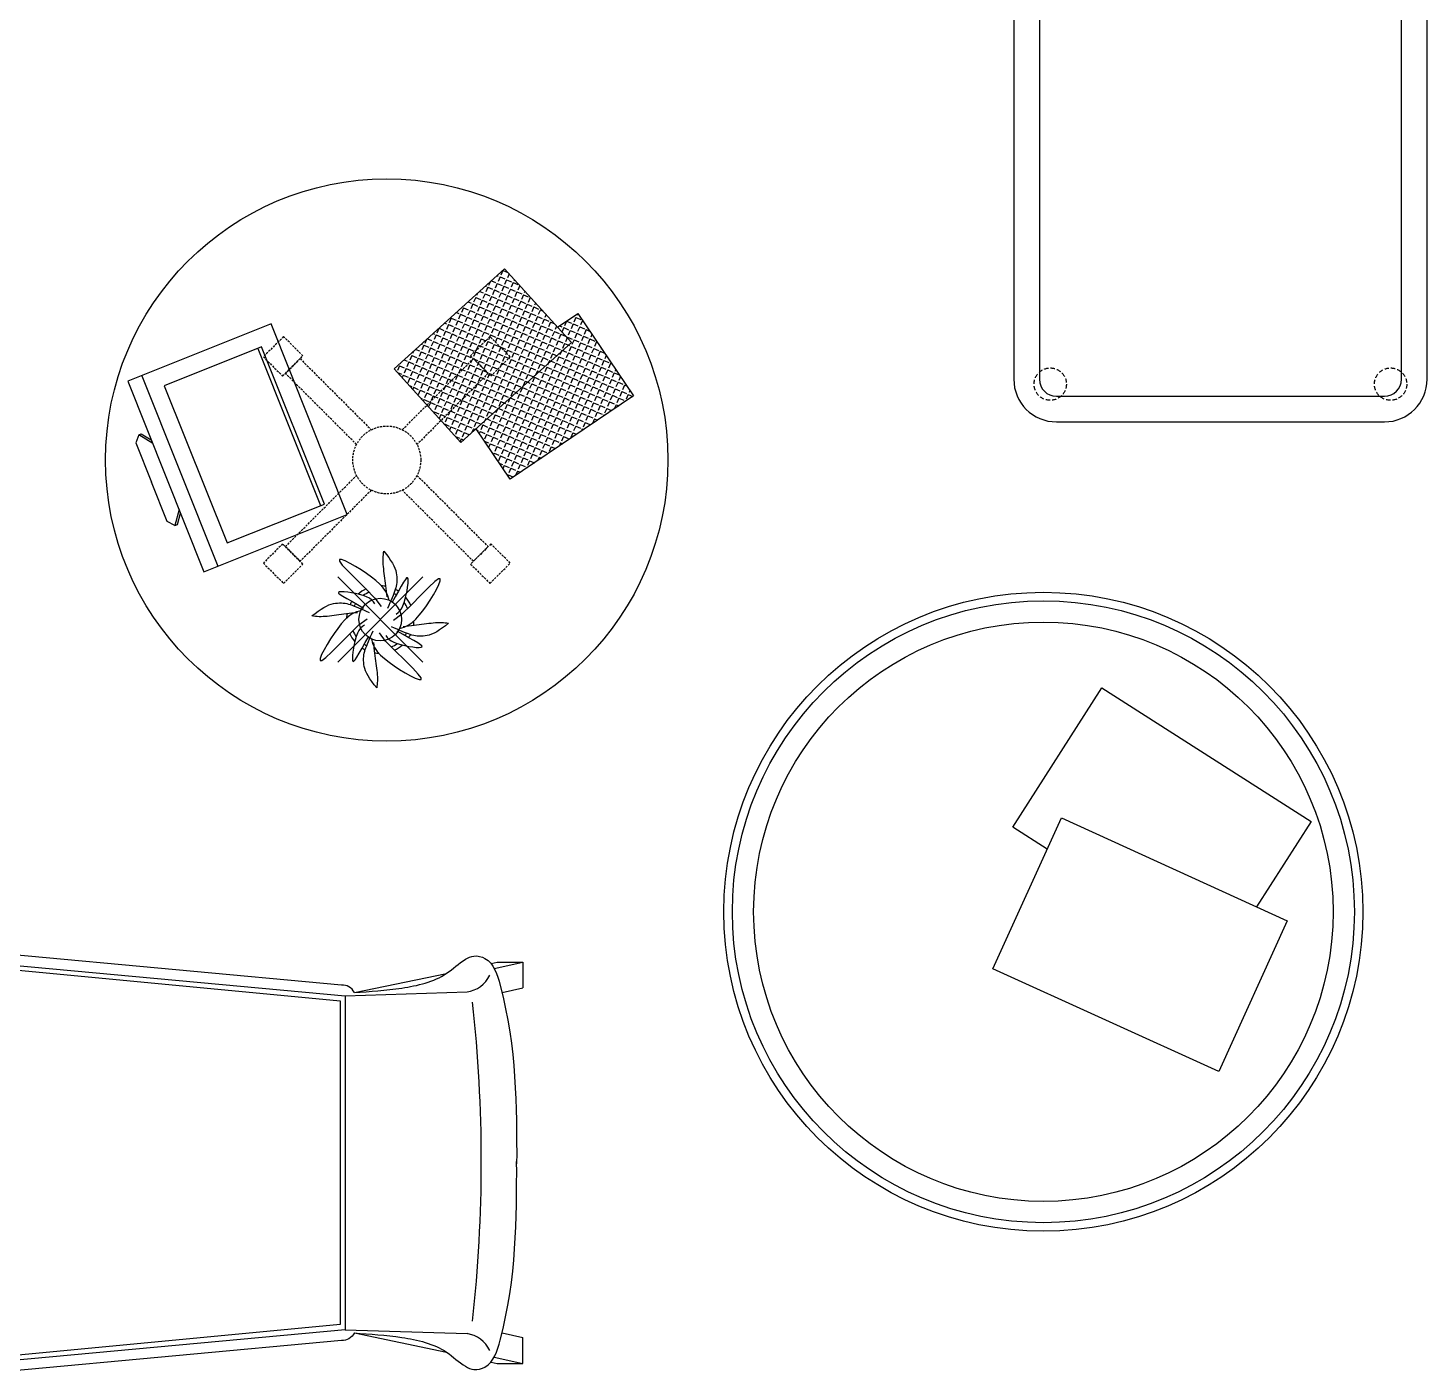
# Model space of a CAD drawing. Header units: millimetres. Extents: x -38686 to 870903, y -23218 to 232707.
# Drawn here: x 42604 to 44246, y 24286 to 25863 of the extents above; entities that cross this region are included whole.
import ezdxf

# ---------------------------------------------------------------- set-up
doc = ezdxf.new("R2010")
doc.units = ezdxf.units.MM
doc.header["$LTSCALE"] = 10
doc.header["$PDMODE"] = 35
doc.header["$PDSIZE"] = 50
doc.linetypes.add('HIDDEN', pattern=[0.375, 0.25, -0.125])
doc.linetypes.add('HIDDENX2', pattern=[0.75, 0.5, -0.25])
doc.layers.add('40 - Detail Outline', color=142, linetype='Continuous')

msp = doc.modelspace()

# ---------------------------------------------------------------- hatches: boundary and pattern name
at = {"layer": '40 - Detail Outline'}
h = msp.add_hatch(dxfattribs=at)
h.set_pattern_fill('ANGLE', color=251, scale=1.2, angle=246.659779, style=0)
h.set_pattern_definition([(246.65978, (27200.669, 53964.042), (7.6960883, -3.3208658), [6.096, -2.286]), (336.65978, (27200.669, 53964.042), (3.3208658, 7.6960883), [6.096, -2.286])])
h.paths.add_polyline_path([(43129.362, 25392.08), (43169.249, 25333.033), (43314.108, 25430.888), (43248.82, 25527.536), (43224.972, 25511.426), (43241.231, 25493.489)])
h.paths.add_polyline_path([(43033.379, 25462.494), (43111.713, 25376.081), (43241.231, 25493.489), (43162.898, 25579.902)])

# ---------------------------------------------------------------- linework, layer by layer
at = {"layer": '40 - Detail Outline', "color": 252}
msp.add_line((42873.151, 25486.545), (42946.879, 25302.066), dxfattribs=at)
at = {"layer": '40 - Detail Outline', "color": 0}
for p, q in [((42736.961, 25454.601), (42826.347, 25230.944)), ((43147.008, 24764.634), (43154.251, 24766.229)), ((43150.803, 24758.81), (43184.501, 24766.229)), ((42986.557, 24730.564), (43094.617, 24752.967)), ((42975.793, 24726.806), (43118.794, 24731.346)), ((43159.871, 24730.556), (43184.501, 24735.979)), ((42975.793, 24334.731), (43118.794, 24330.191)), ((42986.557, 24330.973), (43094.617, 24308.57)), ((43159.871, 24330.98), (43184.501, 24325.558)), ((43150.803, 24302.727), (43184.501, 24295.308)), ((43147.008, 24296.902), (43154.251, 24295.308))]:
    msp.add_line(p, q, dxfattribs=at)
at = {"layer": '40 - Detail Outline', "color": 9, "linetype": 'Continuous'}
for p, q in [((42969.013, 25238.792), (42969.128, 25236.777)), ((42971.47, 25238.759), (42969.013, 25238.792)), ((42969.013, 25238.792), (42969.128, 25236.777)), ((42971.47, 25238.759), (42969.013, 25238.792)), ((42975.859, 25237.11), (42971.47, 25238.759)), ((42975.859, 25237.11), (42971.47, 25238.759)), ((43020.364, 25237.852), (43020.372, 25240.158)), ((43020.43, 25235.467), (43020.364, 25237.852)), ((43020.372, 25240.158), (43020.458, 25242.38)), ((43020.458, 25242.38), (43020.625, 25244.512)), ((43020.625, 25244.512), (43020.874, 25246.546)), ((43020.874, 25246.546), (43021.206, 25248.476)), ((43021.206, 25248.476), (43024.191, 25244.735)), ((43024.191, 25244.735), (43026.845, 25241.163)), ((43026.845, 25241.163), (43029.168, 25237.76)), ((43029.168, 25237.76), (43031.16, 25234.526)), ((42969.128, 25236.777), (42972.324, 25232.366)), ((42969.128, 25236.777), (42972.324, 25232.366)), ((42972.324, 25232.366), (42978.81, 25225.404)), ((42972.324, 25232.366), (42978.81, 25225.404)), ((42981.52, 25234.292), (42975.859, 25237.11)), ((42981.52, 25234.292), (42975.859, 25237.11)), ((42978.81, 25225.404), (42988.286, 25216.053)), ((42978.81, 25225.404), (42988.286, 25216.053)), ((42987.857, 25230.714), (42981.52, 25234.292)), ((42987.857, 25230.714), (42981.52, 25234.292)), ((42994.377, 25226.708), (42987.857, 25230.714)), ((42994.377, 25226.708), (42987.857, 25230.714)), ((43000.711, 25222.519), (42994.377, 25226.708)), ((43000.711, 25222.519), (42994.377, 25226.708)), ((43006.611, 25218.299), (43000.711, 25222.519)), ((43006.611, 25218.299), (43000.711, 25222.519)), ((43020.564, 25233.007), (43020.43, 25235.467)), ((43020.762, 25230.476), (43020.564, 25233.007)), ((43021.018, 25227.877), (43020.762, 25230.476)), ((43021.324, 25225.214), (43021.018, 25227.877)), ((43021.671, 25222.487), (43021.324, 25225.214)), ((43022.052, 25219.698), (43021.671, 25222.487)), ((43031.16, 25234.526), (43032.822, 25231.46)), ((43032.822, 25231.46), (43034.153, 25228.563)), ((43034.153, 25228.563), (43035.153, 25225.835)), ((43035.153, 25225.835), (43035.822, 25223.276)), ((43035.822, 25223.276), (43036.206, 25220.86)), ((42988.286, 25216.053), (42999.676, 25204.96)), ((42988.286, 25216.053), (42999.676, 25204.96)), ((42999.676, 25204.96), (43010.789, 25193.455)), ((42999.676, 25204.96), (43010.789, 25193.455)), ((43011.924, 25214.106), (43006.611, 25218.299)), ((43011.924, 25214.106), (43006.611, 25218.299)), ((43016.567, 25209.923), (43011.924, 25214.106)), ((43016.567, 25209.923), (43011.924, 25214.106)), ((43020.49, 25205.665), (43016.567, 25209.923)), ((43020.49, 25205.665), (43016.567, 25209.923)), ((43023.644, 25201.192), (43020.49, 25205.665)), ((43023.644, 25201.192), (43020.49, 25205.665)), ((43022.457, 25216.847), (43022.052, 25219.698)), ((43022.875, 25213.934), (43022.457, 25216.847)), ((43023.294, 25210.957), (43022.875, 25213.934)), ((43023.702, 25207.916), (43023.294, 25210.957)), ((43024.087, 25204.807), (43023.702, 25207.916)), ((43024.435, 25201.627), (43024.087, 25204.807)), ((43035.222, 25205.503), (43034.569, 25203.513)), ((43035.747, 25207.535), (43035.222, 25205.503)), ((43036.144, 25209.621), (43035.747, 25207.535)), ((43036.413, 25211.761), (43036.144, 25209.621)), ((43036.206, 25220.86), (43036.45, 25218.504)), ((43036.554, 25213.954), (43036.413, 25211.761)), ((43036.45, 25218.504), (43036.566, 25216.202)), ((43036.566, 25216.202), (43036.554, 25213.954)), ((43041.694, 25207.635), (43038.427, 25201.772)), ((43044.368, 25212.273), (43041.694, 25207.635)), ((43046.447, 25215.472), (43044.368, 25212.273)), ((43047.965, 25217.156), (43046.447, 25215.472)), ((43048.976, 25217.359), (43047.965, 25217.156)), ((43048.416, 25201.975), (43049.111, 25206.477)), ((43049.539, 25216.195), (43048.976, 25217.359)), ((43049.111, 25206.477), (43049.556, 25210.52)), ((43049.714, 25213.842), (43049.539, 25216.195)), ((43049.556, 25210.52), (43049.714, 25213.842)), ((43074.072, 25206.498), (43064.721, 25197.021)), ((43081.035, 25212.983), (43074.072, 25206.498)), ((43085.445, 25216.179), (43081.035, 25212.983)), ((43082.961, 25203.787), (43085.778, 25209.449)), ((43087.46, 25216.295), (43085.445, 25216.179)), ((43085.778, 25209.449), (43087.427, 25213.837)), ((43087.427, 25213.837), (43087.46, 25216.295)), ((42969.112, 25200.871), (42967.949, 25200.308)), ((42967.949, 25200.308), (42968.151, 25199.297)), ((42968.151, 25199.297), (42969.835, 25197.779)), ((42971.465, 25201.047), (42969.112, 25200.871)), ((42969.835, 25197.779), (42973.034, 25195.7)), ((42974.787, 25200.889), (42971.465, 25201.047)), ((42973.034, 25195.7), (42977.672, 25193.027)), ((42978.83, 25200.443), (42974.787, 25200.889)), ((42977.672, 25193.027), (42983.535, 25189.759)), ((42983.332, 25199.748), (42978.83, 25200.443)), ((42988.029, 25198.833), (42983.332, 25199.748)), ((42983.535, 25189.759), (42990.23, 25185.956)), ((42992.668, 25197.72), (42988.029, 25198.833)), ((42997.021, 25196.423), (42992.668, 25197.72)), ((43000.903, 25194.95), (42997.021, 25196.423)), ((43004.183, 25193.295), (43000.903, 25194.95)), ((43006.815, 25191.439), (43004.183, 25193.295)), ((43008.856, 25189.339), (43006.815, 25191.439)), ((43010.504, 25186.914), (43008.856, 25189.339)), ((43010.789, 25193.455), (43017.925, 25183.788)), ((43010.789, 25193.455), (43017.925, 25183.788)), ((43025.952, 25196.321), (43023.644, 25201.192)), ((43025.952, 25196.321), (43023.644, 25201.192)), ((43024.729, 25198.372), (43024.435, 25201.627)), ((43024.956, 25195.038), (43024.729, 25198.372)), ((43027.3, 25190.82), (43025.952, 25196.321)), ((43027.3, 25190.82), (43025.952, 25196.321)), ((43029.664, 25191.087), (43028.359, 25188.055)), ((43030.861, 25193.937), (43029.664, 25191.087)), ((43034.623, 25195.077), (43030.426, 25188.163)), ((43031.95, 25196.604), (43030.861, 25193.937)), ((43032.931, 25199.089), (43031.95, 25196.604)), ((43033.804, 25201.392), (43032.931, 25199.089)), ((43034.569, 25203.513), (43033.804, 25201.392)), ((43038.427, 25201.772), (43034.623, 25195.077)), ((43043.617, 25184.404), (43045.091, 25188.286)), ((43045.091, 25188.286), (43046.388, 25192.639)), ((43046.388, 25192.639), (43047.501, 25197.278)), ((43047.501, 25197.278), (43048.416, 25201.975)), ((43064.721, 25197.021), (43053.628, 25185.631)), ((43071.187, 25184.596), (43075.376, 25190.931)), ((43075.376, 25190.931), (43079.382, 25197.45)), ((43079.382, 25197.45), (43082.961, 25203.787)), ((42936.831, 25172.538), (42940.572, 25175.523)), ((42938.761, 25172.205), (42936.831, 25172.538)), ((42940.796, 25171.956), (42938.761, 25172.205)), ((42940.572, 25175.523), (42944.144, 25178.177)), ((42942.927, 25171.79), (42940.796, 25171.956)), ((42945.149, 25171.704), (42942.927, 25171.79)), ((42944.144, 25178.177), (42947.547, 25180.5)), ((42947.547, 25180.5), (42950.781, 25182.492)), ((42952.301, 25171.896), (42949.841, 25171.761)), ((42950.781, 25182.492), (42953.847, 25184.154)), ((42954.831, 25172.094), (42952.301, 25171.896)), ((42953.847, 25184.154), (42956.744, 25185.485)), ((42957.43, 25172.35), (42954.831, 25172.094)), ((42956.744, 25185.485), (42959.472, 25186.485)), ((42960.093, 25172.655), (42957.43, 25172.35)), ((42959.472, 25186.485), (42962.031, 25187.154)), ((42962.82, 25173.003), (42960.093, 25172.655)), ((42962.031, 25187.154), (42964.448, 25187.538)), ((42965.609, 25173.384), (42962.82, 25173.003)), ((42964.448, 25187.538), (42966.803, 25187.782)), ((42968.46, 25173.789), (42965.609, 25173.384)), ((42966.803, 25187.782), (42969.105, 25187.898)), ((42971.373, 25174.206), (42968.46, 25173.789)), ((42969.105, 25187.898), (42971.353, 25187.886)), ((42971.353, 25187.886), (42973.547, 25187.745)), ((42974.35, 25174.626), (42971.373, 25174.206)), ((42973.547, 25187.745), (42975.686, 25187.476)), ((42977.391, 25175.034), (42974.35, 25174.626)), ((42979.642, 25171.822), (42975.384, 25167.899)), ((42979.642, 25171.822), (42975.384, 25167.899)), ((42975.686, 25187.476), (42977.772, 25187.079)), ((42980.501, 25175.419), (42977.391, 25175.034)), ((42977.772, 25187.079), (42979.804, 25186.554)), ((42984.115, 25174.976), (42979.642, 25171.822)), ((42984.115, 25174.976), (42979.642, 25171.822)), ((42979.804, 25186.554), (42981.795, 25185.901)), ((42983.681, 25175.766), (42980.501, 25175.419)), ((42981.795, 25185.901), (42983.915, 25185.136)), ((42986.935, 25176.061), (42983.681, 25175.766)), ((42983.915, 25185.136), (42986.218, 25184.263)), ((42988.986, 25177.284), (42984.115, 25174.976)), ((42988.986, 25177.284), (42984.115, 25174.976)), ((42986.218, 25184.263), (42988.703, 25183.282)), ((42990.269, 25176.288), (42986.935, 25176.061)), ((42988.703, 25183.282), (42991.371, 25182.193)), ((42994.488, 25178.632), (42988.986, 25177.284)), ((42994.488, 25178.632), (42988.986, 25177.284)), ((42990.23, 25185.956), (42997.144, 25181.758)), ((42991.371, 25182.193), (42994.22, 25180.996)), ((42994.22, 25180.996), (42997.252, 25179.691)), ((42997.252, 25179.691), (43000.466, 25178.278)), ((43000.466, 25178.278), (43003.863, 25176.757)), ((43026.946, 25184.841), (43025.425, 25181.445)), ((43028.359, 25188.055), (43026.946, 25184.841)), ((43042.123, 25174.519), (43032.456, 25167.382)), ((43035.582, 25174.804), (43038.006, 25176.451)), ((43038.006, 25176.451), (43040.107, 25178.492)), ((43040.107, 25178.492), (43041.962, 25181.124)), ((43041.962, 25181.124), (43043.617, 25184.404)), ((43053.628, 25185.631), (43042.123, 25174.519)), ((43058.591, 25168.741), (43062.774, 25173.384)), ((43062.774, 25173.384), (43066.967, 25178.697)), ((43066.967, 25178.697), (43071.187, 25184.596)), ((42947.455, 25171.696), (42945.149, 25171.704)), ((42949.841, 25171.761), (42947.455, 25171.696)), ((42967.009, 25157.943), (42962.788, 25152.043)), ((42967.009, 25157.943), (42962.788, 25152.043)), ((42971.201, 25163.255), (42967.009, 25157.943)), ((42971.201, 25163.255), (42967.009, 25157.943)), ((42975.384, 25167.899), (42971.201, 25163.255)), ((42975.384, 25167.899), (42971.201, 25163.255)), ((42980.347, 25151.008), (42991.852, 25162.121)), ((42980.347, 25151.008), (42991.852, 25162.121)), ((42992.013, 25155.515), (42990.358, 25152.235)), ((42991.852, 25162.121), (43001.519, 25169.257)), ((42991.852, 25162.121), (43001.519, 25169.257)), ((42993.868, 25158.147), (42992.013, 25155.515)), ((42995.969, 25160.188), (42993.868, 25158.147)), ((42998.393, 25161.835), (42995.969, 25160.188)), ((43033.509, 25158.361), (43030.113, 25159.882)), ((43036.723, 25156.948), (43033.509, 25158.361)), ((43039.755, 25155.643), (43036.723, 25156.948)), ((43039.488, 25158.007), (43044.989, 25159.355)), ((43042.605, 25154.446), (43039.755, 25155.643)), ((43043.706, 25160.351), (43047.04, 25160.578)), ((43044.989, 25159.355), (43049.86, 25161.663)), ((43047.04, 25160.578), (43050.295, 25160.873)), ((43049.86, 25161.663), (43054.333, 25164.817)), ((43050.295, 25160.873), (43053.475, 25161.22)), ((43053.475, 25161.22), (43056.584, 25161.605)), ((43054.333, 25164.817), (43058.591, 25168.741)), ((43056.584, 25161.605), (43059.626, 25162.013)), ((43059.626, 25162.013), (43062.602, 25162.433)), ((43062.602, 25162.433), (43065.515, 25162.85)), ((43065.515, 25162.85), (43068.366, 25163.255)), ((43068.366, 25163.255), (43071.155, 25163.636)), ((43071.155, 25163.636), (43073.882, 25163.984)), ((43073.882, 25163.984), (43076.546, 25164.289)), ((43076.546, 25164.289), (43079.144, 25164.545)), ((43079.144, 25164.545), (43081.675, 25164.743)), ((43081.675, 25164.743), (43084.135, 25164.878)), ((43086.428, 25156.139), (43083.194, 25154.147)), ((43084.135, 25164.878), (43086.52, 25164.943)), ((43089.831, 25158.462), (43086.428, 25156.139)), ((43086.52, 25164.943), (43088.826, 25164.935)), ((43088.826, 25164.935), (43091.048, 25164.849)), ((43093.403, 25161.116), (43089.831, 25158.462)), ((43091.048, 25164.849), (43093.18, 25164.683)), ((43093.18, 25164.683), (43095.214, 25164.434)), ((43097.144, 25164.101), (43093.403, 25161.116)), ((43095.214, 25164.434), (43097.144, 25164.101)), ((42954.594, 25139.189), (42951.015, 25132.852)), ((42954.594, 25139.189), (42951.015, 25132.852)), ((42958.6, 25145.709), (42954.594, 25139.189)), ((42958.6, 25145.709), (42954.594, 25139.189)), ((42962.788, 25152.043), (42958.6, 25145.709)), ((42962.788, 25152.043), (42958.6, 25145.709)), ((42959.903, 25130.142), (42969.254, 25139.618)), ((42959.903, 25130.142), (42969.254, 25139.618)), ((42969.254, 25139.618), (42980.347, 25151.008)), ((42969.254, 25139.618), (42980.347, 25151.008)), ((42986.474, 25139.361), (42985.559, 25134.664)), ((42987.587, 25144), (42986.474, 25139.361)), ((42988.884, 25148.353), (42987.587, 25144)), ((42990.358, 25152.235), (42988.884, 25148.353)), ((42995.548, 25134.867), (42999.352, 25141.562)), ((42999.352, 25141.562), (43003.549, 25148.476)), ((43001.044, 25137.55), (43002.025, 25140.035)), ((43002.025, 25140.035), (43003.114, 25142.703)), ((43003.114, 25142.703), (43004.311, 25145.552)), ((43004.311, 25145.552), (43005.616, 25148.584)), ((43005.616, 25148.584), (43007.029, 25151.798)), ((43006.675, 25145.82), (43008.023, 25140.318)), ((43006.675, 25145.82), (43008.023, 25140.318)), ((43007.029, 25151.798), (43008.55, 25155.195)), ((43008.023, 25140.318), (43010.331, 25135.447)), ((43008.023, 25140.318), (43010.331, 25135.447)), ((43009.019, 25141.601), (43009.245, 25138.267)), ((43023.186, 25143.184), (43016.05, 25152.851)), ((43023.186, 25143.184), (43016.05, 25152.851)), ((43034.299, 25131.679), (43023.186, 25143.184)), ((43034.299, 25131.679), (43023.186, 25143.184)), ((43023.472, 25149.725), (43025.119, 25147.301)), ((43025.119, 25147.301), (43027.161, 25145.2)), ((43027.161, 25145.2), (43029.792, 25143.344)), ((43029.792, 25143.344), (43033.072, 25141.689)), ((43033.072, 25141.689), (43036.954, 25140.216)), ((43043.745, 25150.683), (43036.831, 25154.881)), ((43036.954, 25140.216), (43041.308, 25138.919)), ((43045.272, 25153.357), (43042.605, 25154.446)), ((43050.441, 25146.88), (43043.745, 25150.683)), ((43047.757, 25152.376), (43045.272, 25153.357)), ((43050.06, 25151.503), (43047.757, 25152.376)), ((43052.181, 25150.738), (43050.06, 25151.503)), ((43056.303, 25143.612), (43050.441, 25146.88)), ((43054.172, 25150.086), (43052.181, 25150.738)), ((43056.203, 25149.56), (43054.172, 25150.086)), ((43058.289, 25149.163), (43056.203, 25149.56)), ((43060.942, 25140.939), (43056.303, 25143.612)), ((43060.429, 25148.894), (43058.289, 25149.163)), ((43062.623, 25148.754), (43060.429, 25148.894)), ((43064.14, 25138.86), (43060.942, 25140.939)), ((43064.87, 25148.741), (43062.623, 25148.754)), ((43067.172, 25148.857), (43064.87, 25148.741)), ((43069.528, 25149.101), (43067.172, 25148.857)), ((43071.944, 25149.485), (43069.528, 25149.101)), ((43074.503, 25150.154), (43071.944, 25149.485)), ((43077.231, 25151.154), (43074.503, 25150.154)), ((43080.128, 25152.485), (43077.231, 25151.154)), ((43083.194, 25154.147), (43080.128, 25152.485)), ((42946.548, 25122.802), (42946.515, 25120.345)), ((42946.548, 25122.802), (42946.515, 25120.345)), ((42948.197, 25127.191), (42946.548, 25122.802)), ((42948.197, 25127.191), (42946.548, 25122.802)), ((42951.015, 25132.852), (42948.197, 25127.191)), ((42951.015, 25132.852), (42948.197, 25127.191)), ((42948.53, 25120.46), (42952.941, 25123.656)), ((42948.53, 25120.46), (42952.941, 25123.656)), ((42952.941, 25123.656), (42959.903, 25130.142)), ((42952.941, 25123.656), (42959.903, 25130.142)), ((42984.419, 25126.119), (42984.261, 25122.797)), ((42984.261, 25122.797), (42984.436, 25120.444)), ((42984.864, 25130.162), (42984.419, 25126.119)), ((42985.559, 25134.664), (42984.864, 25130.162)), ((42987.528, 25121.167), (42989.607, 25124.366)), ((42989.607, 25124.366), (42992.281, 25129.004)), ((42992.281, 25129.004), (42995.548, 25134.867)), ((42997.409, 25120.437), (42997.421, 25122.685)), ((42997.421, 25122.685), (42997.562, 25124.878)), ((42997.562, 25124.878), (42997.831, 25127.018)), ((42997.831, 25127.018), (42998.228, 25129.104)), ((42998.228, 25129.104), (42998.753, 25131.136)), ((42998.753, 25131.136), (42999.406, 25133.127)), ((42999.406, 25133.127), (43000.171, 25135.247)), ((43000.171, 25135.247), (43001.044, 25137.55)), ((43009.245, 25138.267), (43009.54, 25135.013)), ((43009.54, 25135.013), (43009.888, 25131.833)), ((43009.888, 25131.833), (43010.273, 25128.723)), ((43010.273, 25128.723), (43010.681, 25125.682)), ((43010.331, 25135.447), (43013.485, 25130.974)), ((43010.331, 25135.447), (43013.485, 25130.974)), ((43010.681, 25125.682), (43011.1, 25122.705)), ((43011.1, 25122.705), (43011.518, 25119.792)), ((43013.485, 25130.974), (43017.408, 25126.716)), ((43013.485, 25130.974), (43017.408, 25126.716)), ((43017.408, 25126.716), (43022.051, 25122.533)), ((43017.408, 25126.716), (43022.051, 25122.533)), ((43022.051, 25122.533), (43027.364, 25118.34)), ((43022.051, 25122.533), (43027.364, 25118.34)), ((43045.689, 25120.586), (43034.299, 25131.679)), ((43045.689, 25120.586), (43034.299, 25131.679)), ((43041.308, 25138.919), (43045.947, 25137.806)), ((43045.947, 25137.806), (43050.643, 25136.891)), ((43050.643, 25136.891), (43055.145, 25136.196)), ((43055.145, 25136.196), (43059.188, 25135.751)), ((43059.188, 25135.751), (43062.51, 25135.592)), ((43062.51, 25135.592), (43064.863, 25135.768)), ((43065.824, 25137.342), (43064.14, 25138.86)), ((43064.863, 25135.768), (43066.027, 25136.331)), ((43066.027, 25136.331), (43065.824, 25137.342)), ((42946.515, 25120.345), (42948.53, 25120.46)), ((42946.515, 25120.345), (42948.53, 25120.46)), ((42984.436, 25120.444), (42984.999, 25119.281)), ((42984.999, 25119.281), (42986.01, 25119.483)), ((42986.01, 25119.483), (42987.528, 25121.167)), ((42997.525, 25118.135), (42997.409, 25120.437)), ((42997.769, 25115.779), (42997.525, 25118.135)), ((42998.153, 25113.363), (42997.769, 25115.779)), ((42998.822, 25110.804), (42998.153, 25113.363)), ((42999.822, 25108.076), (42998.822, 25110.804)), ((43001.153, 25105.179), (42999.822, 25108.076)), ((43011.518, 25119.792), (43011.923, 25116.941)), ((43011.923, 25116.941), (43012.304, 25114.152)), ((43012.304, 25114.152), (43012.651, 25111.425)), ((43012.651, 25111.425), (43012.957, 25108.762)), ((43012.957, 25108.762), (43013.213, 25106.163)), ((43013.213, 25106.163), (43013.411, 25103.633)), ((43027.364, 25118.34), (43033.264, 25114.12)), ((43027.364, 25118.34), (43033.264, 25114.12)), ((43033.264, 25114.12), (43039.598, 25109.931)), ((43033.264, 25114.12), (43039.598, 25109.931)), ((43039.598, 25109.931), (43046.118, 25105.926)), ((43039.598, 25109.931), (43046.118, 25105.926)), ((43055.165, 25111.235), (43045.689, 25120.586)), ((43055.165, 25111.235), (43045.689, 25120.586)), ((43061.651, 25104.273), (43055.165, 25111.235)), ((43061.651, 25104.273), (43055.165, 25111.235)), ((43002.815, 25102.113), (43001.153, 25105.179)), ((43004.807, 25098.879), (43002.815, 25102.113)), ((43007.13, 25095.476), (43004.807, 25098.879)), ((43009.784, 25091.904), (43007.13, 25095.476)), ((43012.769, 25088.163), (43009.784, 25091.904)), ((43013.101, 25090.093), (43012.769, 25088.163)), ((43013.35, 25092.128), (43013.101, 25090.093)), ((43013.517, 25094.259), (43013.35, 25092.128)), ((43013.411, 25103.633), (43013.545, 25101.173)), ((43013.603, 25096.481), (43013.517, 25094.259)), ((43013.545, 25101.173), (43013.611, 25098.787)), ((43013.611, 25098.787), (43013.603, 25096.481)), ((43046.118, 25105.926), (43052.455, 25102.347)), ((43046.118, 25105.926), (43052.455, 25102.347)), ((43052.455, 25102.347), (43058.116, 25099.529)), ((43052.455, 25102.347), (43058.116, 25099.529)), ((43058.116, 25099.529), (43062.505, 25097.88)), ((43058.116, 25099.529), (43062.505, 25097.88)), ((43064.847, 25099.862), (43061.651, 25104.273)), ((43064.847, 25099.862), (43061.651, 25104.273)), ((43062.505, 25097.88), (43064.962, 25097.847)), ((43062.505, 25097.88), (43064.962, 25097.847)), ((43064.962, 25097.847), (43064.847, 25099.862)), ((43064.962, 25097.847), (43064.847, 25099.862))]:
    msp.add_line(p, q, dxfattribs=at)
at = {"layer": '40 - Detail Outline', "color": 0}
for points in [[(43760.512, 26190.383), (43760.512, 25450.383, 0.41421356), (43810.512, 25400.383), (44195.512, 25400.383, 0.41421356), (44245.512, 25450.383), (44245.512, 26190.383, 0.41421356), (44195.512, 26240.383), (43810.512, 26240.383, 0.41421356)], [(42563.693, 24316.581), (42563.693, 24744.956, -0.41421356), (42581.843, 24763.106), (42975.793, 24726.806), (42975.793, 24334.731), (42581.843, 24298.431, -0.41421356)], [(42569.743, 24322.631), (42569.743, 24738.906, -0.41421356), (42587.893, 24757.056), (42969.743, 24720.756), (42969.743, 24340.781), (42587.893, 24304.481, -0.41421356)]]:
    msp.add_lwpolyline(points, format="xyb", close=True, dxfattribs=at)
at = {"layer": '40 - Detail Outline', "color": 251}
msp.add_lwpolyline([(43790.512, 26190.383), (43790.512, 25450.383, 0.41421356), (43810.512, 25430.383), (44195.512, 25430.383, 0.41421356), (44215.512, 25450.383), (44215.512, 26190.383, 0.41421356), (44195.512, 26210.383), (43810.512, 26210.383, 0.41421356)], format="xyb", close=True, dxfattribs=at)
at = {"layer": '40 - Detail Outline', "color": 0}
for points in [[(43162.898, 25579.902), (43241.231, 25493.489), (43111.713, 25376.081), (43033.379, 25462.494)], [(42978.225, 25291.642), (42888.839, 25515.3), (42720.717, 25448.109), (42810.103, 25224.452)], [(42951.368, 25303.86), (42877.64, 25488.339), (42763.459, 25442.706), (42837.187, 25258.227)], [(43735.825, 24758.515), (43816.336, 24935.447), (44081.527, 24814.775), (44001.016, 24637.843)]]:
    msp.add_lwpolyline(points, close=True, dxfattribs=at)
for points in [[(43224.972, 25511.426), (43248.82, 25527.536), (43314.108, 25430.888), (43169.249, 25333.033), (43129.362, 25392.08)], [(42749.975, 25374.902), (42733.534, 25385.135), (42730.138, 25375.706), (42748.583, 25329.555)], [(42780.846, 25297.659), (42775.986, 25278.913), (42767.027, 25283.404), (42748.583, 25329.555)], [(43799.625, 24898.722), (43759.224, 24924.579), (43864.012, 25088.306), (44109.41, 24931.247), (44045.39, 24831.219)], [(43154.251, 24766.229), (43184.501, 24766.229), (43184.501, 24735.979)], [(43154.251, 24295.308), (43184.501, 24295.308), (43184.501, 24325.558)]]:
    msp.add_lwpolyline(points, dxfattribs=at)
at = {"layer": '40 - Detail Outline', "color": 251, "linetype": 'HIDDEN'}
for points in [[(42902.427, 25454.084), (42926.188, 25477.845), (42903.525, 25500.509), (42879.763, 25476.747)], [(43123.043, 25477.845), (43146.805, 25454.084), (43169.469, 25476.747), (43145.707, 25500.509)], [(42926.188, 25233.467), (42902.427, 25257.229), (42879.763, 25234.565), (42903.525, 25210.803)], [(43146.805, 25257.229), (43123.043, 25233.467), (43145.707, 25210.803), (43169.469, 25234.565)]]:
    msp.add_lwpolyline(points, close=True, dxfattribs=at)
for points in [[(42989.157, 25373.834), (42905.667, 25457.324), (42922.948, 25474.605), (43006.438, 25391.115)], [(43042.794, 25391.115), (43126.284, 25474.605), (43143.565, 25457.324), (43060.075, 25373.834)], [(43006.438, 25320.197), (42922.948, 25236.707), (42905.667, 25253.988), (42989.157, 25337.478)], [(43060.075, 25337.478), (43143.565, 25253.988), (43126.284, 25236.707), (43042.794, 25320.197)]]:
    msp.add_lwpolyline(points, dxfattribs=at)
at = {"layer": '40 - Detail Outline', "color": 252}
for points in [[(42733.534, 25385.135), (42736.493, 25386.318), (42748.267, 25379.176)], [(42775.986, 25278.913), (42778.945, 25280.096), (42782.554, 25293.385)]]:
    msp.add_lwpolyline(points, dxfattribs=at)
at = {"layer": '40 - Detail Outline', "color": 0}
for points in [[(42986.557, 24730.564, 0.30343143), (42971.308, 24739.339), (42582.432, 24775.2, 0.06587297), (42574.545, 24774.313)], [(42986.557, 24330.973, -0.30343143), (42971.308, 24322.197), (42582.432, 24286.337, -0.06587297), (42574.545, 24287.224)]]:
    msp.add_lwpolyline(points, format="xyb", dxfattribs=at)
for centre, radius in [((43024.616, 25355.656), 330), ((43795.223, 24825.395), 375)]:
    msp.add_circle(centre, radius, dxfattribs=at)
at = {"layer": '40 - Detail Outline', "color": 252, "linetype": 'HIDDENX2'}
for centre in [(43803.279, 25444.683), (44202.744, 25444.683)]:
    msp.add_circle(centre, 19, dxfattribs=at)
at = {"layer": '40 - Detail Outline', "color": 251, "linetype": 'HIDDEN'}
msp.add_circle((43024.616, 25355.656), 39.847, dxfattribs=at)
at = {"layer": '40 - Detail Outline', "color": 252}
for radius in [365, 340]:
    msp.add_circle((43795.223, 24825.395), radius, dxfattribs=at)
at = {"layer": '40 - Detail Outline', "color": 0}
for centre, radius, start, end in [((43016.988, 25168.32), 39.576, 80.120908, 87.867282), ((43016.988, 25168.32), 39.576, 147.332429, 153.504778), ((43016.988, 25168.32), 39.576, 114.823372, 131.125849), ((43016.988, 25168.32), 39.576, 57.332819, 63.504778), ((43016.988, 25168.32), 39.576, 24.823372, 41.126356), ((43016.988, 25168.32), 39.576, 170.120908, 177.867281), ((43016.988, 25168.32), 39.576, 350.120908, 357.867282), ((43016.988, 25168.32), 39.576, 204.823372, 221.125869), ((43016.988, 25168.32), 39.576, 327.332429, 333.504778), ((43016.988, 25168.32), 39.576, 237.332429, 243.504354), ((43016.988, 25168.32), 39.576, 260.12045, 267.866823), ((43016.988, 25168.32), 39.576, 294.823036, 311.125849), ((43113.842, 24766.009), 35.015, 278.130195, 334.533241), ((41441.518, 24532.882), 1694.042, 359.97629, 6.322738), ((41441.518, 24531.479), 1694.042, 353.677262, 0.02371), ((43113.842, 24295.528), 35.015, 25.466759, 81.869805)]:
    msp.add_arc(centre, radius, start, end, dxfattribs=at)
at = {"layer": '40 - Detail Outline', "color": 252}
for start, end in [(111.914021, 125.522561), (77.648845, 80.341174), (56.888855, 62.595188), (21.914021, 35.523145), (167.648838, 170.341174), (146.888412, 152.595188), (201.914021, 215.522588), (347.648845, 350.341169), (236.888415, 242.594716), (291.913628, 305.522561), (326.88842, 332.595188), (257.648315, 260.340586)]:
    msp.add_arc((43016.988, 25168.32), 34.576, start, end, dxfattribs=at)
at = {"layer": '40 - Detail Outline', "color": 0}
for points in [[(42986.557, 24730.564), (43042.177, 24735.839), (43094.888, 24753.148), (43117.126, 24769.634), (43126.906, 24773.451), (43139.87, 24770.613), (43157.696, 24738.987), (43177.063, 24529.356)], [(42986.557, 24330.973), (43042.177, 24325.698), (43094.888, 24308.388), (43117.126, 24291.903), (43126.906, 24288.086), (43139.87, 24290.924), (43157.696, 24322.549), (43177.063, 24532.181)]]:
    msp.add_spline(points, degree=3, dxfattribs=at)
at = {"layer": '40 - Detail Outline'}
msp.add_point((43016.988, 25168.32), dxfattribs=at)

doc.saveas('drawing.dxf')
